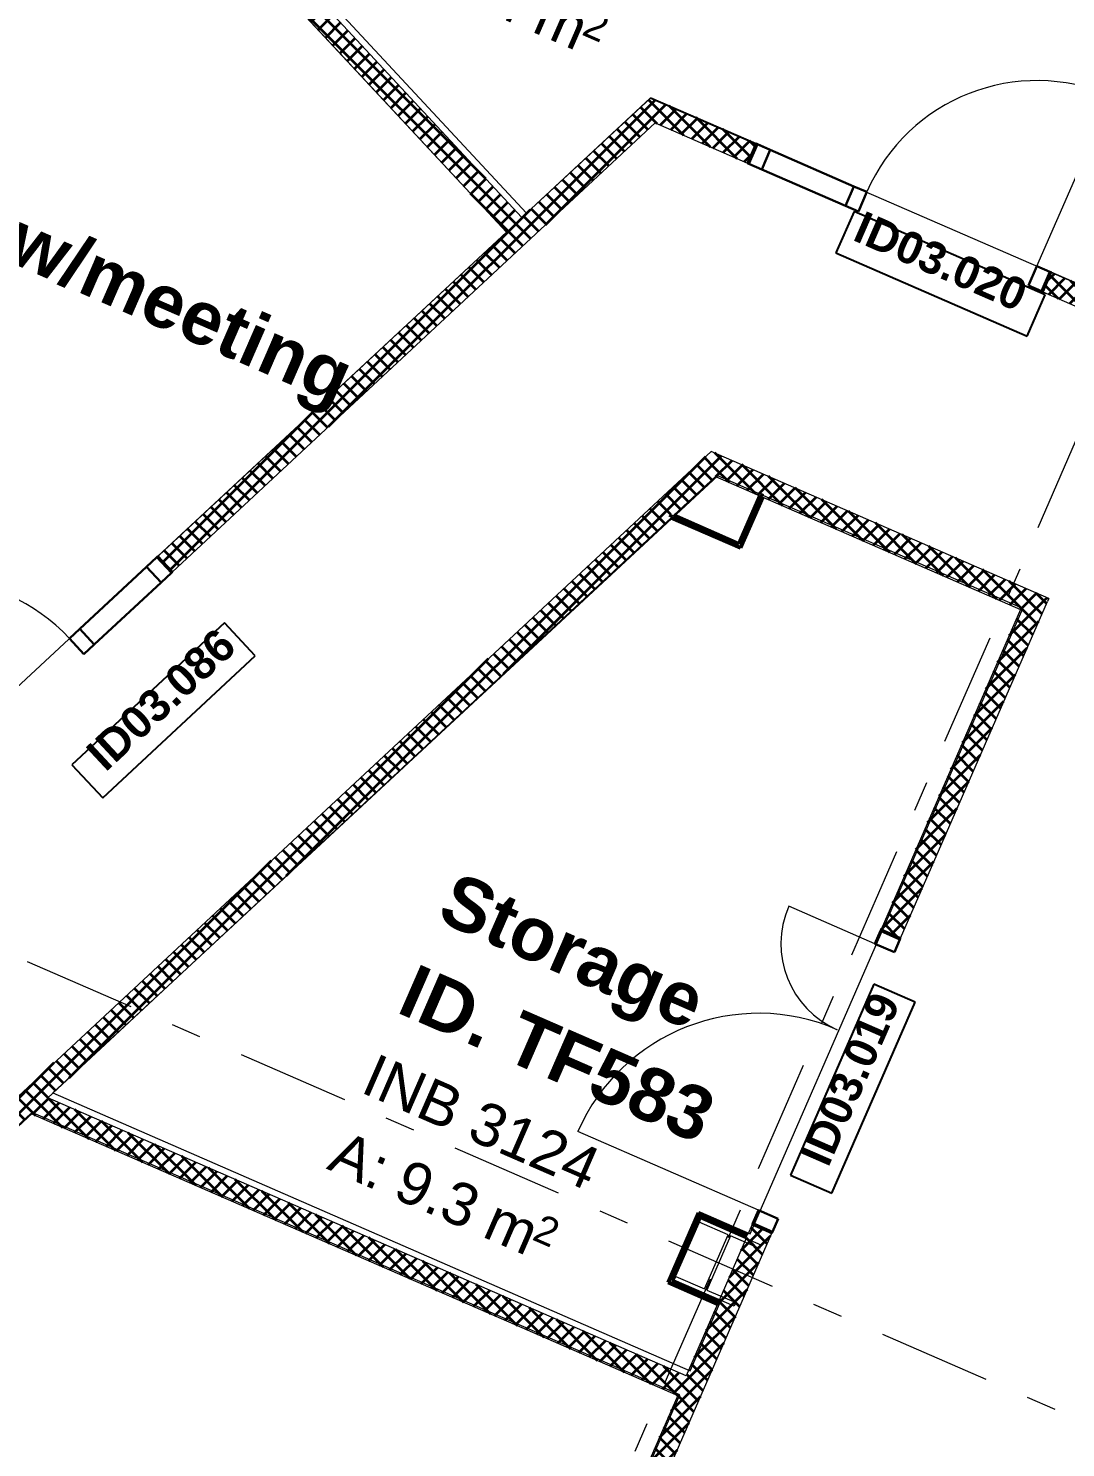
# Model space of a CAD drawing. Header units: millimetres. Extents: x -35034 to 431752, y -71616 to 25069.
# Drawn here: x -4337 to 526, y -14437 to -7780 of the extents above; entities that cross this region are included whole.
import ezdxf
from ezdxf.enums import TextEntityAlignment as Align

# ---------------------------------------------------------------- set-up
doc = ezdxf.new("R2010")
doc.units = ezdxf.units.MM
doc.header["$MEASUREMENT"] = 0
doc.linetypes.add('Double Dashed', pattern=[1093.611073, 529.166651, -211.666656, 141.111112, -211.666656])
for name, color, linetype in [('A-25-M_Wall_Int', 7, 'Continuous'), ('COLUMN.IFC Import', 7, 'Continuous'), ('New_A-15-MG_Structural_Grid_Phase_2', 7, 'Continuous'), ('New_A-25-M_Wall_Int', 7, 'Continuous'), ('New_A-35-M_FFE-Zone', 7, 'Continuous'), ('New_ArchiCAD Door Markers', 7, 'Continuous'), ('New_ArchiCAD Doors', 7, 'Continuous')]:
    doc.layers.add(name, color=color, linetype=linetype)
for name, color, linetype, lineweight, true_color in [('A-25-M_Wall_Int_Pen_No__107', 7, 'Continuous', 15, 0xa6a6a6), ('A-25-M_Wall_Int_Pen_No__27', 7, 'Continuous', 50, 0x2a2a2a), ('New_A-15-MG_Structural_Grid_Phase_2_Pen_No__222', 7, 'Continuous', 13, 0x65af33), ('New_A-25-M_Wall_Int_Pen_No__27', 7, 'Continuous', 50, 0x2a2a2a), ('New_A-35-M_FFE-Zone_Pen_No__74', 7, 'Continuous', 20, 0x606060), ('New_ArchiCAD Doors_Pen_No__43', 7, 'Continuous', 30, 0x444444), ('New_ArchiCAD Doors_Pen_No__63', 7, 'Continuous', 20, 0x606060)]:
    doc.layers.add(name, color=color, linetype=linetype, lineweight=lineweight, true_color=true_color)
for name, color, linetype, lineweight in [('COLUMN.IFC Import_Pen_No__2', 8, 'Continuous', 15), ('New_A-25-M_Wall_Int_Pen_No__1', 7, 'Continuous', 13), ('New_A-25-M_Wall_Int_Pen_No__155', 5, 'Continuous', 35), ('New_ArchiCAD Door Markers_Pen_No__1', 7, 'Continuous', 13), ('New_ArchiCAD Door Markers_Pen_No__5', 7, 'Continuous', 25), ('New_ArchiCAD Doors_Pen_No__1', 7, 'Continuous', 13), ('New_ArchiCAD Zone Stamps_Pen_No__6', 7, 'Continuous', 35)]:
    doc.layers.add(name, color=color, linetype=linetype, lineweight=lineweight)
doc.styles.add('GENERATED_STYLE_1', font='')
doc.styles.add('GENERATED_STYLE_2', font='')
doc.styles.add('GENERATED_STYLE_3', font='')
doc.styles.add('GENERATED_STYLE_4', font='')
doc.styles.get('GENERATED_STYLE_1').set_extended_font_data('Swis721 BT', bold=True)
doc.styles.get('GENERATED_STYLE_2').set_extended_font_data('Arial', bold=True)
doc.styles.get('GENERATED_STYLE_3').set_extended_font_data('Arial')
doc.styles.get('GENERATED_STYLE_4').set_extended_font_data('Swis721 BT')
pattern_1 = [(45, (0, 0), (-35.35534, 35.35534), []), (135, (0, 0), (35.35534, 35.35534), [])]

# ---------------------------------------------------------------- blocks, each defined once
blk = doc.blocks.new('Large Office w_meeting_INB 3121_4_3', base_point=(-5041.7, -9531.7))
at = {"layer": 'New_A-35-M_FFE-Zone_Pen_No__74', "linetype": 'Continuous'}
for p, q in [((-4818.3, -5810), (-7656, -8450.7)), ((-2095.6, -8735.7), (-4818.3, -5810)), ((-7656, -8450.7), (-4934.2, -11375.7)), ((-4934.2, -11375.7), (-2095.6, -8735.7))]:
    blk.add_line(p, q, dxfattribs=at)
at = {"layer": 'New_ArchiCAD Zone Stamps_Pen_No__6'}
for tag, height, style, p in [('ROOM_NAME', 250, 'GENERATED_STYLE_2', (-6311.3, -7781.6)), ('zoneNameLine2', 250, 'GENERATED_STYLE_2', (-6499.7, -8213.7)), ('ROOM_NUMBER', 200, 'GENERATED_STYLE_3', (-6688.2, -8634.4)), ('measuredAreaCode', 200, 'GENERATED_STYLE_3', (-6845.2, -8994.5)), ('DUMMY_649', 200, 'GENERATED_STYLE_3', (-6537.8, -9128.6)), ('DUMMY_650', 200, 'GENERATED_STYLE_3', (-6048.5, -9342)), ('DUMMY_651', 133.3, 'GENERATED_STYLE_3', (-5769.2, -9448.5))]:
    blk.add_attdef(tag, text='', height=height, rotation=336.44041, dxfattribs=dict(at, style=style)).set_placement(p, align=Align.TOP_LEFT)
blk = doc.blocks.new('Large Office w_meeting_INB 3122_6_3', base_point=(-967.3, -7768.2))
at = {"layer": 'New_A-35-M_FFE-Zone_Pen_No__74', "linetype": 'Continuous'}
for p, q in [((-3272.8, -4375.6), (-4723.1, -5721.4)), ((-3092.5, -4569.4), (-3272.8, -4375.6)), ((-2878, -4369.8), (-3092.5, -4569.4)), ((1813.6, -6427.1), (-2878, -4369.8)), ((-4723.1, -5721.4), (-2001.1, -8646.4)), ((1725.6, -6629), (1813.6, -6427.1)), ((1958.3, -6730.5), (1725.6, -6629)), ((917.5, -9123.9), (1958.3, -6730.5)), ((-2001.1, -8646.4), (-1421.2, -8106.8)), ((-1421.2, -8106.8), (917.5, -9123.9))]:
    blk.add_line(p, q, dxfattribs=at)
at = {"layer": 'New_ArchiCAD Zone Stamps_Pen_No__6'}
for tag, height, style, p in [('ROOM_NAME', 250, 'GENERATED_STYLE_2', (-2236.9, -6018.1)), ('zoneNameLine2', 250, 'GENERATED_STYLE_2', (-2425.4, -6450.3)), ('ROOM_NUMBER', 200, 'GENERATED_STYLE_3', (-2613.8, -6871)), ('measuredAreaCode', 200, 'GENERATED_STYLE_3', (-2770.8, -7231.1)), ('DUMMY_649', 200, 'GENERATED_STYLE_3', (-2463.4, -7365.1)), ('DUMMY_650', 200, 'GENERATED_STYLE_3', (-1974.1, -7578.5)), ('DUMMY_651', 133.3, 'GENERATED_STYLE_3', (-1694.8, -7685.1))]:
    blk.add_attdef(tag, text='', height=height, rotation=336.44041, dxfattribs=dict(at, style=style)).set_placement(p, align=Align.TOP_LEFT)
blk = doc.blocks.new('Research Student Workplaces_INB 3123_7_3', base_point=(-9745.4, -23931))
at = {"layer": 'New_A-35-M_FFE-Zone_Pen_No__74', "linetype": 'Continuous'}
for p, q in [((-4316.3, -12865.9), (-20194.4, -27641.1)), ((-1282.7, -14188.7), (-4316.3, -12865.9)), ((-3881.9, -20149.4), (-1282.7, -14188.7))]:
    blk.add_line(p, q, dxfattribs=at)
at = {"layer": 'New_ArchiCAD Zone Stamps_Pen_No__6'}
for tag, height, style, p in [('ROOM_NAME', 250, 'GENERATED_STYLE_2', (-11545.1, -21949.9)), ('zoneNameLine2', 250, 'GENERATED_STYLE_2', (-11733.5, -22382)), ('ROOM_NUMBER', 200, 'GENERATED_STYLE_3', (-11921.9, -22802.7)), ('measuredAreaCode', 200, 'GENERATED_STYLE_3', (-12079, -23162.8)), ('DUMMY_649', 200, 'GENERATED_STYLE_3', (-11771.6, -23296.8)), ('DUMMY_650', 200, 'GENERATED_STYLE_3', (-11142.4, -23571.2)), ('DUMMY_651', 133.3, 'GENERATED_STYLE_3', (-10863.1, -23677.7))]:
    blk.add_attdef(tag, text='', height=height, rotation=336.44041, dxfattribs=dict(at, style=style)).set_placement(p, align=Align.TOP_LEFT)
blk = doc.blocks.new('Storage_INB 3124_8_3', base_point=(-2090.6, -13031.9))
at = {"layer": 'New_A-35-M_FFE-Zone_Pen_No__74', "linetype": 'Continuous'}
for p, q in [((-1105.3, -9877.9), (-4222.5, -12773.1)), ((325.1, -10501.5), (-1105.3, -9877.9)), ((-953.5, -13433.8), (325.1, -10501.5)), ((-4222.5, -12773.1), (-1233.7, -14076.3)), ((-1328, -13658.3), (-1185.9, -13332.4)), ((-1185.9, -13332.4), (-953.5, -13433.8)), ((-1095.6, -13759.7), (-1328, -13658.3)), ((-1233.7, -14076.3), (-1095.6, -13759.7))]:
    blk.add_line(p, q, dxfattribs=at)
at = {"layer": 'New_ArchiCAD Zone Stamps_Pen_No__6'}
for tag, height, style, p in [('ROOM_NAME', 250, 'GENERATED_STYLE_2', (-2329.9, -11731.1)), ('zoneNameLine2', 250, 'GENERATED_STYLE_2', (-2518.4, -12163.2)), ('ROOM_NUMBER', 200, 'GENERATED_STYLE_3', (-2706.8, -12583.9)), ('measuredAreaCode', 200, 'GENERATED_STYLE_3', (-2863.8, -12944)), ('DUMMY_649', 200, 'GENERATED_STYLE_3', (-2556.4, -13078)), ('DUMMY_650', 200, 'GENERATED_STYLE_3', (-2206.9, -13230.5)), ('DUMMY_651', 133.3, 'GENERATED_STYLE_3', (-1927.6, -13337))]:
    blk.add_attdef(tag, text='', height=height, rotation=336.44041, dxfattribs=dict(at, style=style)).set_placement(p, align=Align.TOP_LEFT)
blk = doc.blocks.new('Wall_117_3', base_point=(315.2, -10505.3))
at = {"layer": 'A-25-M_Wall_Int_Pen_No__107', "linetype": 'Continuous'}
blk.add_hatch(color=256, dxfattribs=at).paths.add_polyline_path([(-907.4, -9972.2), (-893.7, -9978.2), (-887.7, -9964.5), (-901.4, -9958.5)])
at = {"layer": 'New_A-25-M_Wall_Int_Pen_No__155', "linetype": 'Continuous'}
h = blk.add_hatch(dxfattribs=at)
h.set_pattern_fill('Grid_5x5_Diagonal_0003', color=256, style=0, pattern_type=2)
h.set_pattern_definition(pattern_1)
h.paths.add_polyline_path([(-1135.3, -9763.8), (-1132.3, -9781.5), (-1131.7, -9785), (-1127.6, -9808.6), (-1122.6, -9838), (-1118.8, -9860.4), (-1118.2, -9864), (-1115.1, -9881.6), (-907.4, -9972.2), (-901.4, -9958.5), (-887.7, -9964.5), (-893.7, -9978.2), (315.2, -10505.3), (334.9, -10497.6), (338.9, -10496), (363.9, -10486.2), (365.2, -10485.7), (396.8, -10473.3), (398.1, -10472.8), (423.1, -10462.9), (427.1, -10461.4), (446.8, -10453.6), (433.1, -10447.6)])
at = {"layer": 'New_A-25-M_Wall_Int_Pen_No__1', "linetype": 'Continuous', "flags": 128}
for points in [[(446.8, -10453.6), (-1135.3, -9763.8)], [(-1115.1, -9881.6), (-907.4, -9972.2)], [(-893.7, -9978.2), (315.2, -10505.3)]]:
    blk.add_lwpolyline(points, dxfattribs=at)
blk = doc.blocks.new('Wall_118_3', base_point=(-4326.2, -12869.7))
at = {"layer": 'New_A-25-M_Wall_Int_Pen_No__155', "linetype": 'Continuous'}
h = blk.add_hatch(dxfattribs=at)
h.set_pattern_fill('Grid_5x5_Diagonal_0003', color=256, style=0, pattern_type=2)
h.set_pattern_definition(pattern_1)
h.paths.add_polyline_path([(-4314.2, -12858.5), (-4326.2, -12869.7), (-1292.6, -14192.5), (-1286.6, -14178.7), (-1285.4, -14176), (-1259.8, -14117.3), (-1258.6, -14114.6), (-1252.6, -14100.8), (-4246.4, -12795.4), (-4258.4, -12806.5), (-4260.8, -12808.8), (-4311.8, -12856.3)])
at = {"layer": 'New_A-25-M_Wall_Int_Pen_No__1', "linetype": 'Continuous', "flags": 128}
for points in [[(-1252.6, -14100.8), (-4246.4, -12795.4)], [(-4326.2, -12869.7), (-1292.6, -14192.5)]]:
    blk.add_lwpolyline(points, dxfattribs=at)
blk = doc.blocks.new('Door Stamp 17[16]_3', base_point=(-549.5, -12738.5))
at = {"layer": 'New_ArchiCAD Door Markers_Pen_No__5', "linetype": 'Continuous'}
for p, q in [((-373.3, -12262.7), (-763.8, -13158.4)), ((-179.1, -12347.4), (-373.3, -12262.7)), ((-569.7, -13243.1), (-179.1, -12347.4)), ((-569.7, -13243.1), (-179.1, -12347.4)), ((-763.8, -13158.4), (-569.7, -13243.1))]:
    blk.add_line(p, q, dxfattribs=at)
at = {"layer": 'New_ArchiCAD Door Markers_Pen_No__1', "style": 'GENERATED_STYLE_1'}
blk.add_attdef('AC_WIDO_ID', text='', height=150, rotation=66.44041, dxfattribs=at).set_placement((-546.2, -13144.9), align=Align.BOTTOM_LEFT)
blk = doc.blocks.new('Double Door Asymmetric 19[16]_3')
at = {"layer": 'New_ArchiCAD Doors_Pen_No__1', "linetype": 'Continuous'}
for p, q in [((-339.4, -12006.4), (-325.6, -12012.4)), ((-325.6, -12012.4), (-322.9, -12013.6)), ((-322.9, -12013.6), (-304.6, -12021.6)), ((-304.6, -12021.6), (-281.6, -12031.6)), ((-281.6, -12031.6), (-264.2, -12039.2)), ((-264.2, -12039.2), (-261.5, -12040.4)), ((-261.5, -12040.4), (-247.7, -12046.4)), ((-942.9, -13390.6), (-929.2, -13396.6)), ((-929.2, -13396.6), (-926.4, -13397.8)), ((-926.4, -13397.8), (-908.1, -13405.8)), ((-908.1, -13405.8), (-885.2, -13415.8)), ((-885.2, -13415.8), (-867.8, -13423.4)), ((-867.8, -13423.4), (-865, -13424.6)), ((-865, -13424.6), (-851.3, -13430.6))]:
    blk.add_line(p, q, dxfattribs=at)
at = {"layer": 'New_ArchiCAD Doors_Pen_No__43', "linetype": 'Continuous'}
for p, q in [((-368.6, -12073.4), (-342.2, -12012.9)), ((-342.2, -12012.9), (-339.4, -12006.4)), ((-342.2, -12012.9), (-250.5, -12052.8)), ((-339.4, -12006.4), (-247.7, -12046.4)), ((-250.5, -12052.8), (-247.7, -12046.4)), ((-276.9, -12113.3), (-368.6, -12073.4)), ((-250.5, -12052.8), (-276.9, -12113.3)), ((-940.1, -13384.2), (-913.8, -13323.7)), ((-913.8, -13323.7), (-822.1, -13363.6)), ((-822.1, -13363.6), (-848.5, -13424.1)), ((-940.1, -13384.2), (-942.9, -13390.6)), ((-942.9, -13390.6), (-851.3, -13430.6)), ((-848.5, -13424.1), (-940.1, -13384.2)), ((-848.5, -13424.1), (-851.3, -13430.6))]:
    blk.add_line(p, q, dxfattribs=at)
at = {"layer": 'New_ArchiCAD Doors_Pen_No__63', "linetype": 'Continuous'}
for p, q in [((-368.6, -12073.4), (-771.9, -11897.5)), ((-913.8, -13323.7), (-1760.7, -12954.3))]:
    blk.add_line(p, q, dxfattribs=at)
for centre, radius, start, end in [((-368.6, -12073.4), 440, 156.44041, 246.44041), ((-913.8, -13323.7), 924, 66.44041, 156.44041)]:
    blk.add_arc(centre, radius, start, end, dxfattribs=at)
at = {"layer": 'New_ArchiCAD Door Markers'}
ref = blk.add_blockref('Door Stamp 17[16]_3', (-549.5, -12738.5), dxfattribs=at)
ref.add_attrib('AC_WIDO_ID', 'ID03.019', dxfattribs={"layer": 'New_ArchiCAD Door Markers_Pen_No__1', "color": 7, "height": 150, "rotation": 66.44041, "style": 'GENERATED_STYLE_1'}).set_placement((-546.2, -13144.9), align=Align.BOTTOM_LEFT)
blk = doc.blocks.new('Wall_119_3', base_point=(315.2, -10505.3))
at = {"layer": 'New_A-25-M_Wall_Int_Pen_No__155', "linetype": 'Continuous'}
h = blk.add_hatch(dxfattribs=at)
h.set_pattern_fill('Grid_5x5_Diagonal_0003', color=256, style=0, pattern_type=2)
h.set_pattern_definition(pattern_1)
h.paths.add_polyline_path([(315.2, -10505.3), (-339.4, -12006.4), (-325.6, -12012.4), (-322.9, -12013.6), (-304.6, -12021.6), (-281.6, -12031.6), (-264.2, -12039.2), (-261.5, -12040.4), (-247.7, -12046.4), (440.8, -10467.4), (446.8, -10453.6), (427.1, -10461.4), (423.1, -10462.9), (398.1, -10472.8), (396.8, -10473.3), (365.2, -10485.7), (363.9, -10486.2), (338.9, -10496), (334.9, -10497.6)])
h = blk.add_hatch(dxfattribs=at)
h.set_pattern_fill('Grid_5x5_Diagonal_0003', color=256, style=0, pattern_type=2)
h.set_pattern_definition(pattern_1)
h.paths.add_polyline_path([(-1605.9, -14910.9), (-1592.1, -14916.9), (-1589.4, -14918.1), (-1571, -14926.1), (-1548.1, -14936.1), (-1530.7, -14943.7), (-1527.9, -14944.9), (-1514.2, -14950.8), (-851.3, -13430.6), (-865, -13424.6), (-867.8, -13423.4), (-885.2, -13415.8), (-908.1, -13405.8), (-926.4, -13397.8), (-929.2, -13396.6), (-942.9, -13390.6), (-1252.6, -14100.8), (-1258.6, -14114.6), (-1259.8, -14117.3), (-1285.4, -14176), (-1286.6, -14178.7), (-1292.6, -14192.5)])
at = {"layer": 'New_A-25-M_Wall_Int_Pen_No__1', "linetype": 'Continuous'}
for p, q in [((-339.4, -12006.4), (-325.6, -12012.4)), ((-325.6, -12012.4), (-322.9, -12013.6)), ((-322.9, -12013.6), (-304.6, -12021.6)), ((-304.6, -12021.6), (-281.6, -12031.6)), ((-281.6, -12031.6), (-264.2, -12039.2)), ((-264.2, -12039.2), (-261.5, -12040.4)), ((-261.5, -12040.4), (-247.7, -12046.4)), ((-942.9, -13390.6), (-929.2, -13396.6)), ((-929.2, -13396.6), (-926.4, -13397.8)), ((-926.4, -13397.8), (-908.1, -13405.8)), ((-908.1, -13405.8), (-885.2, -13415.8)), ((-885.2, -13415.8), (-867.8, -13423.4)), ((-867.8, -13423.4), (-865, -13424.6)), ((-865, -13424.6), (-851.3, -13430.6))]:
    blk.add_line(p, q, dxfattribs=at)
at = {"layer": 'New_A-25-M_Wall_Int_Pen_No__1', "linetype": 'Continuous', "flags": 128}
for points in [[(315.2, -10505.3), (-339.4, -12006.4)], [(-247.7, -12046.4), (440.8, -10467.4)], [(446.8, -10453.6), (440.8, -10467.4)], [(-1514.2, -14950.8), (-851.3, -13430.6)], [(-942.9, -13390.6), (-963.4, -13437.5)], [(-969.4, -13451.3), (-1099.5, -13749.7)], [(-1105.5, -13763.4), (-1252.6, -14100.8)], [(-1292.6, -14192.5), (-1605.9, -14910.9)]]:
    blk.add_lwpolyline(points, dxfattribs=at)
at = {"layer": 'New_ArchiCAD Doors', "color": 251, "linetype": 'Continuous', "lineweight": 20, "true_color": 0x606060}
blk.add_blockref('Double Door Asymmetric 19[16]_3', (0, 0), dxfattribs=at)
blk = doc.blocks.new('Wall_120_3', base_point=(-1115.1, -9881.6))
at = {"layer": 'A-25-M_Wall_Int_Pen_No__107', "linetype": 'Continuous'}
blk.add_hatch(color=256, dxfattribs=at).paths.add_polyline_path([(-1322.7, -10074.8), (-1310.8, -10063.7), (-1325.8, -10057.1), (-1337.7, -10068.3)])
at = {"layer": 'New_A-25-M_Wall_Int_Pen_No__155', "linetype": 'Continuous'}
h = blk.add_hatch(dxfattribs=at)
h.set_pattern_fill('Grid_5x5_Diagonal_0003', color=256, style=0, pattern_type=2)
h.set_pattern_definition(pattern_1)
h.paths.add_polyline_path([(-5790.6, -14095.8), (-7115.6, -15328.8), (-7105.4, -15339.7), (-7103.4, -15341.9), (-7089.7, -15356.6), (-7081.6, -15365.4), (-7072.7, -15374.9), (-7059.8, -15388.8), (-7057.7, -15391), (-7047.5, -15402), (-4326.2, -12869.7), (-4314.2, -12858.5), (-4311.8, -12856.3), (-4260.8, -12808.8), (-4258.4, -12806.5), (-4246.4, -12795.4), (-1322.7, -10074.8), (-1337.7, -10068.3), (-1325.8, -10057.1), (-1310.8, -10063.7), (-1115.1, -9881.6), (-1118.2, -9864), (-1118.8, -9860.4), (-1122.6, -9838), (-1127.6, -9808.6), (-1131.7, -9785), (-1132.3, -9781.5), (-1135.3, -9763.8), (-5717.4, -14027.7), (-5728.4, -14037.9), (-5730.6, -14039.9), (-5777.5, -14083.5), (-5779.7, -14085.6)])
at = {"layer": 'New_A-25-M_Wall_Int_Pen_No__1', "linetype": 'Continuous', "flags": 128}
for points in [[(-1135.3, -9763.8), (-5717.4, -14027.7)], [(-1310.8, -10063.7), (-1115.1, -9881.6)], [(-4246.4, -12795.4), (-1322.7, -10074.8)], [(-7047.5, -15402), (-4326.2, -12869.7)]]:
    blk.add_lwpolyline(points, dxfattribs=at)
blk = doc.blocks.new('Door Stamp 17[34]_3', base_point=(-4282.6, -10769.5))
at = {"layer": 'New_ArchiCAD Door Markers_Pen_No__5', "linetype": 'Continuous'}
for p, q in [((-3417.4, -10568.2), (-4132.8, -11233.8)), ((-3273.2, -10723.2), (-3417.4, -10568.2)), ((-3988.5, -11388.8), (-3273.2, -10723.2)), ((-3988.5, -11388.8), (-3273.2, -10723.2)), ((-4132.8, -11233.8), (-3988.5, -11388.8))]:
    blk.add_line(p, q, dxfattribs=at)
at = {"layer": 'New_ArchiCAD Door Markers_Pen_No__1', "style": 'GENERATED_STYLE_1'}
blk.add_attdef('AC_WIDO_ID', text='', height=150, rotation=42.93846, dxfattribs=at).set_placement((-3945.4, -11304.1), align=Align.BOTTOM_LEFT)
blk = doc.blocks.new('Door with Sidelight on Side 2 19[30]_3')
at = {"layer": 'New_ArchiCAD Doors_Pen_No__1', "linetype": 'Continuous'}
for p, q in [((-3729.8, -10255.2), (-3719.6, -10266.2)), ((-3719.6, -10266.2), (-3717.6, -10268.4)), ((-3717.6, -10268.4), (-3704.6, -10282.3)), ((-3704.6, -10282.3), (-3687.6, -10300.6)), ((-3687.6, -10300.6), (-3674, -10315.2)), ((-3674, -10315.2), (-3671.9, -10317.4)), ((-3671.9, -10317.4), (-3661.7, -10328.4)), ((-4835.3, -11283.8), (-4825.1, -11294.8)), ((-4825.1, -11294.8), (-4823, -11297)), ((-4823, -11297), (-4810.1, -11310.9)), ((-4810.1, -11310.9), (-4793.1, -11329.2)), ((-4793.1, -11329.2), (-4779.4, -11343.8)), ((-4779.4, -11343.8), (-4777.4, -11346)), ((-4777.4, -11346), (-4767.2, -11357))]:
    blk.add_line(p, q, dxfattribs=at)
at = {"layer": 'New_ArchiCAD Doors_Pen_No__43', "linetype": 'Continuous'}
for p, q in [((-4096.6, -10596.5), (-3783.3, -10304.9)), ((-3783.3, -10304.9), (-3735, -10259.9)), ((-3783.3, -10304.9), (-3715.2, -10378.1)), ((-3715.2, -10378.1), (-3783.3, -10304.9)), ((-3735, -10259.9), (-3729.8, -10255.2)), ((-3735, -10259.9), (-3666.8, -10333.2)), ((-3729.8, -10255.2), (-3661.7, -10328.4)), ((-3715.2, -10378.1), (-4028.5, -10669.7)), ((-3666.8, -10333.2), (-3715.2, -10378.1)), ((-3666.8, -10333.2), (-3661.7, -10328.4)), ((-4144.9, -10641.4), (-4096.6, -10596.5)), ((-4076.8, -10714.6), (-4144.9, -10641.4)), ((-4028.5, -10669.7), (-4096.6, -10596.5)), ((-4096.6, -10596.5), (-4028.5, -10669.7)), ((-4028.5, -10669.7), (-4076.8, -10714.6)), ((-4830.2, -11279), (-4781.8, -11234.1)), ((-4781.8, -11234.1), (-4713.7, -11307.3)), ((-4830.2, -11279), (-4835.3, -11283.8)), ((-4835.3, -11283.8), (-4767.2, -11357)), ((-4762, -11352.3), (-4830.2, -11279)), ((-4713.7, -11307.3), (-4762, -11352.3)), ((-4762, -11352.3), (-4767.2, -11357))]:
    blk.add_line(p, q, dxfattribs=at)
at = {"layer": 'New_ArchiCAD Doors_Pen_No__63', "linetype": 'Continuous'}
blk.add_line((-4781.8, -11234.1), (-5374.5, -10597.2), dxfattribs=at)
blk.add_arc((-4781.8, -11234.1), 870, 42.93846, 132.93846, dxfattribs=at)
at = {"layer": 'New_ArchiCAD Door Markers'}
ref = blk.add_blockref('Door Stamp 17[34]_3', (-4282.6, -10769.5), dxfattribs=at)
ref.add_attrib('AC_WIDO_ID', 'ID03.086', dxfattribs={"layer": 'New_ArchiCAD Door Markers_Pen_No__1', "color": 7, "height": 150, "rotation": 42.93846, "style": 'GENERATED_STYLE_1'}).set_placement((-3945.4, -11304.1), align=Align.BOTTOM_LEFT)
blk = doc.blocks.new('Wall_121_3', base_point=(-25323.7, -30348.4))
at = {"layer": 'New_A-25-M_Wall_Int_Pen_No__155', "linetype": 'Continuous'}
h = blk.add_hatch(dxfattribs=at)
h.set_pattern_fill('Grid_5x5_Diagonal_0003', color=256, style=0, pattern_type=2)
h.set_pattern_definition(pattern_1)
h.paths.add_polyline_path([(-3729.8, -10255.2), (-3719.6, -10266.2), (-3717.6, -10268.4), (-3704.6, -10282.3), (-3687.6, -10300.6), (-3674, -10315.2), (-3671.9, -10317.4), (-3661.7, -10328.4), (-1399, -8222.9), (-1402, -8205.2), (-1402.6, -8201.7), (-1406.7, -8178.1), (-1411.7, -8148.7), (-1415.5, -8126.3), (-1416.1, -8122.7), (-1419.1, -8105.1), (-2023, -8667), (-2034, -8677.2), (-2036.2, -8679.2), (-2083, -8722.8), (-2085.2, -8724.9), (-2096.2, -8735.1)])
at = {"layer": 'New_A-25-M_Wall_Int_Pen_No__1', "linetype": 'Continuous'}
for p, q in [((-3729.8, -10255.2), (-3719.6, -10266.2)), ((-3719.6, -10266.2), (-3717.6, -10268.4)), ((-3717.6, -10268.4), (-3704.6, -10282.3)), ((-3704.6, -10282.3), (-3687.6, -10300.6)), ((-3687.6, -10300.6), (-3674, -10315.2)), ((-3674, -10315.2), (-3671.9, -10317.4)), ((-3671.9, -10317.4), (-3661.7, -10328.4))]:
    blk.add_line(p, q, dxfattribs=at)
at = {"layer": 'New_A-25-M_Wall_Int_Pen_No__1', "linetype": 'Continuous', "flags": 128}
for points in [[(-1419.1, -8105.1), (-2023, -8667)], [(-3661.7, -10328.4), (-1399, -8222.9)], [(-2096.2, -8735.1), (-3729.8, -10255.2)]]:
    blk.add_lwpolyline(points, dxfattribs=at)
at = {"layer": 'New_ArchiCAD Doors', "color": 251, "linetype": 'Continuous', "lineweight": 20, "true_color": 0x606060}
blk.add_blockref('Door with Sidelight on Side 2 19[30]_3', (0, 0), dxfattribs=at)
blk = doc.blocks.new('Door Stamp 17[37]_3', base_point=(-233.4, -8622.1))
at = {"layer": 'New_ArchiCAD Door Markers_Pen_No__5', "linetype": 'Continuous'}
for p, q in [((-466, -8638.6), (-550.6, -8832.7)), ((429.7, -9029.1), (-466, -8638.6)), ((-550.6, -8832.7), (345.1, -9223.2)), ((-550.6, -8832.7), (345.1, -9223.2)), ((345.1, -9223.2), (429.7, -9029.1))]:
    blk.add_line(p, q, dxfattribs=at)
at = {"layer": 'New_ArchiCAD Door Markers_Pen_No__1', "style": 'GENERATED_STYLE_1'}
blk.add_attdef('AC_WIDO_ID', text='', height=150, rotation=336.44041, dxfattribs=at).set_placement((-496.7, -8811.4), align=Align.BOTTOM_LEFT)
blk = doc.blocks.new('Door with Sidelight on Side 2 19[33]_3')
at = {"layer": 'New_ArchiCAD Doors_Pen_No__1', "linetype": 'Continuous'}
for p, q in [((-925.4, -8320.3), (-931.4, -8334.1)), ((-950.2, -8377.2), (-958.2, -8395.5)), ((-940.2, -8354.2), (-950.2, -8377.2)), ((-932.6, -8336.8), (-940.2, -8354.2)), ((-931.4, -8334.1), (-932.6, -8336.8)), ((-959.4, -8398.2), (-965.4, -8412)), ((-958.2, -8395.5), (-959.4, -8398.2)), ((433.9, -8980.7), (425.9, -8999)), ((443.9, -8957.8), (433.9, -8980.7)), ((451.5, -8940.4), (443.9, -8957.8)), ((452.7, -8937.6), (451.5, -8940.4)), ((458.7, -8923.9), (452.7, -8937.6)), ((424.7, -9001.8), (418.7, -9015.5)), ((425.9, -8999), (424.7, -9001.8))]:
    blk.add_line(p, q, dxfattribs=at)
at = {"layer": 'New_ArchiCAD Doors_Pen_No__43', "linetype": 'Continuous'}
for p, q in [((-925.4, -8320.3), (-965.4, -8412)), ((-919, -8323.1), (-925.4, -8320.3)), ((-919, -8323.1), (-959, -8414.8)), ((-858.5, -8349.5), (-919, -8323.1)), ((-858.5, -8349.5), (-898.5, -8441.2)), ((-898.5, -8441.2), (-858.5, -8349.5)), ((-466.2, -8520.6), (-858.5, -8349.5)), ((-959, -8414.8), (-965.4, -8412)), ((-959, -8414.8), (-898.5, -8441.2)), ((-898.5, -8441.2), (-506.2, -8612.2)), ((-506.2, -8612.2), (-466.2, -8520.6)), ((-466.2, -8520.6), (-506.2, -8612.2)), ((-405.7, -8547), (-466.2, -8520.6)), ((-445.7, -8638.6), (-405.7, -8547)), ((-506.2, -8612.2), (-445.7, -8638.6)), ((391.8, -8894.7), (351.8, -8986.4)), ((452.3, -8921.1), (391.8, -8894.7)), ((351.8, -8986.4), (412.3, -9012.8)), ((412.3, -9012.8), (452.3, -8921.1)), ((458.7, -8923.9), (418.7, -9015.5)), ((452.3, -8921.1), (458.7, -8923.9)), ((412.3, -9012.8), (418.7, -9015.5))]:
    blk.add_line(p, q, dxfattribs=at)
at = {"layer": 'New_ArchiCAD Doors_Pen_No__63', "linetype": 'Continuous'}
blk.add_line((391.8, -8894.7), (739.5, -8097.2), dxfattribs=at)
blk.add_arc((391.8, -8894.7), 870, 66.44041, 156.44041, dxfattribs=at)
at = {"layer": 'New_ArchiCAD Door Markers'}
ref = blk.add_blockref('Door Stamp 17[37]_3', (-233.4, -8622.1), dxfattribs=at)
ref.add_attrib('AC_WIDO_ID', 'ID03.020', dxfattribs={"layer": 'New_ArchiCAD Door Markers_Pen_No__1', "color": 7, "height": 150, "rotation": 336.44041, "style": 'GENERATED_STYLE_1'}).set_placement((-496.7, -8811.4), align=Align.BOTTOM_LEFT)
blk = doc.blocks.new('Wall_142_3', base_point=(-1499, -8179.3))
at = {"layer": 'New_A-25-M_Wall_Int_Pen_No__155', "linetype": 'Continuous'}
h = blk.add_hatch(dxfattribs=at)
h.set_pattern_fill('Grid_5x5_Diagonal_0003', color=256, style=0, pattern_type=2)
h.set_pattern_definition(pattern_1)
h.paths.add_polyline_path([(-925.4, -8320.3), (-1419.1, -8105.1), (-1416.1, -8122.7), (-1415.5, -8126.3), (-1411.7, -8148.7), (-1406.7, -8178.1), (-1402.6, -8201.7), (-1402, -8205.2), (-1399, -8222.9), (-965.4, -8412), (-959.4, -8398.2), (-958.2, -8395.5), (-950.2, -8377.2), (-940.2, -8354.2), (-932.6, -8336.8), (-931.4, -8334.1)])
h = blk.add_hatch(dxfattribs=at)
h.set_pattern_fill('Grid_5x5_Diagonal_0003', color=256, style=0, pattern_type=2)
h.set_pattern_definition(pattern_1)
h.paths.add_polyline_path([(418.7, -9015.5), (955.5, -9249.6), (969.2, -9255.6), (961.5, -9235.8), (959.9, -9231.9), (950.1, -9206.9), (949.6, -9205.6), (937.2, -9174), (936.6, -9172.7), (926.8, -9147.6), (925.3, -9143.7), (917.5, -9124), (458.7, -8923.9), (452.7, -8937.6), (451.5, -8940.4), (443.9, -8957.8), (433.9, -8980.7), (425.9, -8999), (424.7, -9001.8)])
at = {"layer": 'New_A-25-M_Wall_Int_Pen_No__1', "linetype": 'Continuous'}
for p, q in [((-925.4, -8320.3), (-931.4, -8334.1)), ((-950.2, -8377.2), (-958.2, -8395.5)), ((-940.2, -8354.2), (-950.2, -8377.2)), ((-932.6, -8336.8), (-940.2, -8354.2)), ((-931.4, -8334.1), (-932.6, -8336.8)), ((-959.4, -8398.2), (-965.4, -8412)), ((-958.2, -8395.5), (-959.4, -8398.2)), ((433.9, -8980.7), (425.9, -8999)), ((443.9, -8957.8), (433.9, -8980.7)), ((451.5, -8940.4), (443.9, -8957.8)), ((452.7, -8937.6), (451.5, -8940.4)), ((458.7, -8923.9), (452.7, -8937.6)), ((424.7, -9001.8), (418.7, -9015.5)), ((425.9, -8999), (424.7, -9001.8))]:
    blk.add_line(p, q, dxfattribs=at)
at = {"layer": 'New_A-25-M_Wall_Int_Pen_No__1', "linetype": 'Continuous', "flags": 128}
for points in [[(-925.4, -8320.3), (-1419.1, -8105.1)], [(-1399, -8222.9), (-965.4, -8412)], [(917.5, -9124), (458.7, -8923.9)], [(418.7, -9015.5), (955.5, -9249.6)], [(969.2, -9255.6), (955.5, -9249.6)]]:
    blk.add_lwpolyline(points, dxfattribs=at)
at = {"layer": 'New_ArchiCAD Doors', "color": 251, "linetype": 'Continuous', "lineweight": 20, "true_color": 0x606060}
blk.add_blockref('Door with Sidelight on Side 2 19[33]_3', (0, 0), dxfattribs=at)
blk = doc.blocks.new('Wall_146_3', base_point=(-2096.2, -8735.1))
at = {"layer": 'New_A-25-M_Wall_Int_Pen_No__155', "linetype": 'Continuous'}
h = blk.add_hatch(dxfattribs=at)
h.set_pattern_fill('Grid_5x5_Diagonal_0003', color=256, style=0, pattern_type=2)
h.set_pattern_definition(pattern_1)
h.paths.add_polyline_path([(-4818.2, -5810.1), (-2096.2, -8735.1), (-2085.2, -8724.9), (-2083, -8722.8), (-2036.2, -8679.2), (-2034, -8677.2), (-2023, -8667), (-4745, -5742), (-4756, -5752.2), (-4758.2, -5754.2), (-4805, -5797.8), (-4807.2, -5799.9)])
at = {"layer": 'New_A-25-M_Wall_Int_Pen_No__1', "linetype": 'Continuous', "flags": 128}
for points in [[(-2023, -8667), (-4745, -5742)], [(-4818.2, -5810.1), (-2096.2, -8735.1)]]:
    blk.add_lwpolyline(points, dxfattribs=at)
blk = doc.blocks.new('Wall_152_3', base_point=(-1331.9, -13648.4))
at = {"layer": 'New_A-25-M_Wall_Int_Pen_No__155', "linetype": 'Continuous'}
h = blk.add_hatch(dxfattribs=at)
h.set_pattern_fill('Grid_5x5_Diagonal_0003', color=256, style=0, pattern_type=2)
h.set_pattern_definition(pattern_1)
h.paths.add_polyline_path([(-1318.1, -13654.4), (-1188, -13356), (-1195.8, -13336.2), (-1337.9, -13662.1)])
at = {"layer": 'New_A-25-M_Wall_Int_Pen_No__27', "linetype": 'Continuous', "flags": 128}
for points in [[(-1195.8, -13336.2), (-1337.9, -13662.1)], [(-1318.1, -13654.4), (-1188, -13356)]]:
    blk.add_lwpolyline(points, dxfattribs=at)
blk = doc.blocks.new('Wall_153_3', base_point=(-1195.8, -13336.2))
at = {"layer": 'New_A-25-M_Wall_Int_Pen_No__155', "linetype": 'Continuous'}
h = blk.add_hatch(dxfattribs=at)
h.set_pattern_fill('Grid_5x5_Diagonal_0003', color=256, style=0, pattern_type=2)
h.set_pattern_definition(pattern_1)
h.paths.add_polyline_path([(-1188, -13356), (-969.4, -13451.3), (-963.4, -13437.5), (-1195.8, -13336.2)])
at = {"layer": 'New_A-25-M_Wall_Int_Pen_No__27', "linetype": 'Continuous', "flags": 128}
for points in [[(-963.4, -13437.5), (-1195.8, -13336.2)], [(-1188, -13356), (-969.4, -13451.3)]]:
    blk.add_lwpolyline(points, dxfattribs=at)
blk = doc.blocks.new('Wall_154_3', base_point=(-1331.9, -13648.4))
at = {"layer": 'New_A-25-M_Wall_Int_Pen_No__155', "linetype": 'Continuous'}
h = blk.add_hatch(dxfattribs=at)
h.set_pattern_fill('Grid_5x5_Diagonal_0003', color=256, style=0, pattern_type=2)
h.set_pattern_definition(pattern_1)
h.paths.add_polyline_path([(-1337.9, -13662.1), (-1105.5, -13763.4), (-1099.5, -13749.7), (-1318.1, -13654.4)])
at = {"layer": 'New_A-25-M_Wall_Int_Pen_No__27', "linetype": 'Continuous', "flags": 128}
for points in [[(-1337.9, -13662.1), (-1105.5, -13763.4)], [(-1099.5, -13749.7), (-1318.1, -13654.4)]]:
    blk.add_lwpolyline(points, dxfattribs=at)
blk = doc.blocks.new('Wall_184_3', base_point=(-1005.4, -10196.9))
at = {"layer": 'A-25-M_Wall_Int_Pen_No__107', "linetype": 'Continuous'}
blk.add_hatch(color=256, dxfattribs=at).paths.add_polyline_path([(-997.6, -10216.6), (-893.7, -9978.2), (-907.4, -9972.2), (-1005.4, -10196.9)])
at = {"layer": 'A-25-M_Wall_Int_Pen_No__27', "linetype": 'Continuous', "flags": 128}
for points in [[(-907.4, -9972.2), (-1005.4, -10196.9)], [(-997.6, -10216.6), (-893.7, -9978.2)]]:
    blk.add_lwpolyline(points, dxfattribs=at)
blk = doc.blocks.new('Wall_185_3', base_point=(-1005.4, -10196.9))
at = {"layer": 'A-25-M_Wall_Int_Pen_No__107', "linetype": 'Continuous'}
blk.add_hatch(color=256, dxfattribs=at).paths.add_polyline_path([(-1005.4, -10196.9), (-1310.8, -10063.7), (-1322.7, -10074.8), (-997.6, -10216.6)])
at = {"layer": 'A-25-M_Wall_Int_Pen_No__27', "linetype": 'Continuous', "flags": 128}
for points in [[(-1322.7, -10074.8), (-997.6, -10216.6)], [(-1005.4, -10196.9), (-1310.8, -10063.7)]]:
    blk.add_lwpolyline(points, dxfattribs=at)
blk = doc.blocks.new('Column 97')
at = {"layer": 'COLUMN.IFC Import_Pen_No__2', "linetype": 'Continuous'}
for p, q in [((-153.7, 157.25), (153.7, 157.25)), ((-153.7, 138.55), (-153.7, 157.25)), ((-6, 138.55), (-153.7, 138.55)), ((-6, -138.55), (-6, 138.55)), ((6, 138.55), (6, -138.55)), ((153.7, 138.55), (6, 138.55)), ((153.7, 157.25), (153.7, 138.55)), ((-153.7, -138.55), (-6, -138.55)), ((-153.7, -157.25), (-153.7, -138.55)), ((153.7, -157.25), (-153.7, -157.25)), ((6, -138.55), (153.7, -138.55)), ((153.7, -138.55), (153.7, -157.25))]:
    blk.add_line(p, q, dxfattribs=at)
blk = doc.blocks.new('Standard grid marker[42]_3', base_point=(15837, -20956.1))
at = {"layer": 'New_A-15-MG_Structural_Grid_Phase_2_Pen_No__222', "linetype": 'Double Dashed'}
blk.add_line((15190.7, -20674.3), (-13615, -8113.6), dxfattribs=at)
at = {"layer": 'New_A-15-MG_Structural_Grid_Phase_2_Pen_No__222', "style": 'GENERATED_STYLE_4'}
for tag, p in [('AC_MarkerText_1_1', (-14719.7, -7588.5)), ('AC_MarkerText_1_0', (16295.3, -21112.6))]:
    blk.add_attdef(tag, text='', height=350, rotation=336.44041, dxfattribs=at).set_placement(p, align=Align.MIDDLE_CENTER)
blk = doc.blocks.new('Standard grid marker[48]_3', base_point=(-9543.7, -32918))
at = {"layer": 'New_A-15-MG_Structural_Grid_Phase_2_Pen_No__222', "linetype": 'Double Dashed'}
blk.add_line((-8782.2, -31171.8), (5398, 1348), dxfattribs=at)
at = {"layer": 'New_A-15-MG_Structural_Grid_Phase_2_Pen_No__222', "style": 'GENERATED_STYLE_4'}
for tag, p in [('AC_MarkerText_1_1', (5529.7, 3955.5)), ('AC_MarkerText_1_0', (-10573.1, -32973.4))]:
    blk.add_attdef(tag, text='', height=350, rotation=336.44041, dxfattribs=at).set_placement(p, align=Align.MIDDLE_CENTER)

msp = doc.modelspace()

# ---------------------------------------------------------------- block references
at = {"layer": 'A-25-M_Wall_Int', "color": 250, "lineweight": 50, "true_color": 0x2a2a2a}
for name in ['Wall_184_3', 'Wall_185_3']:
    msp.add_blockref(name, (-1005.4, -10196.9), dxfattribs=at)
at = {"layer": 'COLUMN.IFC Import', "linetype": 'Continuous', "zscale": 1000, "rotation": 336.4404115839877}
msp.add_blockref('Column 97', (-1105.9, -13568.1), dxfattribs=at)
at = {"layer": 'New_A-15-MG_Structural_Grid_Phase_2', "color": 8, "linetype": 'Continuous', "lineweight": 15}
for name, p in [('Standard grid marker[48]_3', (-9543.7, -32918)), ('Standard grid marker[42]_3', (15837, -20956.1))]:
    msp.add_blockref(name, p, dxfattribs=at)
at = {"layer": 'New_A-25-M_Wall_Int', "color": 250, "lineweight": 50, "true_color": 0x2a2a2a}
for name, p in [('Wall_146_3', (-2096.2, -8735.1)), ('Wall_142_3', (-1499, -8179.3)), ('Wall_121_3', (-25323.7, -30348.4)), ('Wall_120_3', (-1115.1, -9881.6)), ('Wall_117_3', (315.2, -10505.3)), ('Wall_119_3', (315.2, -10505.3)), ('Wall_118_3', (-4326.2, -12869.7)), ('Wall_152_3', (-1331.9, -13648.4)), ('Wall_153_3', (-1195.8, -13336.2)), ('Wall_154_3', (-1331.9, -13648.4))]:
    msp.add_blockref(name, p, dxfattribs=at)
at = {"layer": 'New_A-35-M_FFE-Zone', "linetype": 'Continuous'}
ref = msp.add_blockref('Large Office w_meeting_INB 3122_6_3', (-967.3, -7768.2), dxfattribs=at)
ref.add_attrib('ROOM_NAME', 'Large Office w/meeting', dxfattribs={"layer": 'New_ArchiCAD Zone Stamps_Pen_No__6', "color": 7, "height": 250, "rotation": 336.44041, "style": 'GENERATED_STYLE_2'}).set_placement((-2236.9, -6018.1), align=Align.TOP_LEFT)
ref.add_attrib('ROOM_NUMBER', 'INB 3122', dxfattribs={"layer": 'New_ArchiCAD Zone Stamps_Pen_No__6', "color": 7, "height": 200, "rotation": 336.44041, "style": 'GENERATED_STYLE_3'}).set_placement((-2613.8, -6871), align=Align.TOP_LEFT)
ref.add_attrib('zoneNameLine2', 'ID. TF514', dxfattribs={"layer": 'New_ArchiCAD Zone Stamps_Pen_No__6', "color": 7, "height": 250, "rotation": 336.44041, "style": 'GENERATED_STYLE_2'}).set_placement((-2425.4, -6450.3), align=Align.TOP_LEFT)
ref.add_attrib('measuredAreaCode', 'A: ', dxfattribs={"layer": 'New_ArchiCAD Zone Stamps_Pen_No__6', "color": 7, "height": 200, "rotation": 336.44041, "style": 'GENERATED_STYLE_3'}).set_placement((-2770.8, -7231.1), align=Align.TOP_LEFT)
ref.add_attrib('DUMMY_649', '17.4', dxfattribs={"layer": 'New_ArchiCAD Zone Stamps_Pen_No__6', "color": 7, "height": 200, "rotation": 336.44041, "style": 'GENERATED_STYLE_3'}).set_placement((-2463.4, -7365.1), align=Align.TOP_LEFT)
ref.add_attrib('DUMMY_650', ' m', dxfattribs={"layer": 'New_ArchiCAD Zone Stamps_Pen_No__6', "color": 7, "height": 200, "rotation": 336.44041, "style": 'GENERATED_STYLE_3'}).set_placement((-1974.1, -7578.5), align=Align.TOP_LEFT)
ref.add_attrib('DUMMY_651', '2', dxfattribs={"layer": 'New_ArchiCAD Zone Stamps_Pen_No__6', "color": 7, "height": 133.3, "rotation": 336.44041, "style": 'GENERATED_STYLE_3'}).set_placement((-1694.8, -7685.1), align=Align.TOP_LEFT)
ref = msp.add_blockref('Large Office w_meeting_INB 3121_4_3', (-5041.7, -9531.7), dxfattribs=at)
ref.add_attrib('ROOM_NAME', 'Large Office w/meeting', dxfattribs={"layer": 'New_ArchiCAD Zone Stamps_Pen_No__6', "color": 7, "height": 250, "rotation": 336.44041, "style": 'GENERATED_STYLE_2'}).set_placement((-6311.3, -7781.6), align=Align.TOP_LEFT)
ref.add_attrib('ROOM_NUMBER', 'INB 3121', dxfattribs={"layer": 'New_ArchiCAD Zone Stamps_Pen_No__6', "color": 7, "height": 200, "rotation": 336.44041, "style": 'GENERATED_STYLE_3'}).set_placement((-6688.2, -8634.4), align=Align.TOP_LEFT)
ref.add_attrib('zoneNameLine2', 'ID. TF515', dxfattribs={"layer": 'New_ArchiCAD Zone Stamps_Pen_No__6', "color": 7, "height": 250, "rotation": 336.44041, "style": 'GENERATED_STYLE_2'}).set_placement((-6499.7, -8213.7), align=Align.TOP_LEFT)
ref.add_attrib('measuredAreaCode', 'A: ', dxfattribs={"layer": 'New_ArchiCAD Zone Stamps_Pen_No__6', "color": 7, "height": 200, "rotation": 336.44041, "style": 'GENERATED_STYLE_3'}).set_placement((-6845.2, -8994.5), align=Align.TOP_LEFT)
ref.add_attrib('DUMMY_649', '15.5', dxfattribs={"layer": 'New_ArchiCAD Zone Stamps_Pen_No__6', "color": 7, "height": 200, "rotation": 336.44041, "style": 'GENERATED_STYLE_3'}).set_placement((-6537.8, -9128.6), align=Align.TOP_LEFT)
ref.add_attrib('DUMMY_650', ' m', dxfattribs={"layer": 'New_ArchiCAD Zone Stamps_Pen_No__6', "color": 7, "height": 200, "rotation": 336.44041, "style": 'GENERATED_STYLE_3'}).set_placement((-6048.5, -9342), align=Align.TOP_LEFT)
ref.add_attrib('DUMMY_651', '2', dxfattribs={"layer": 'New_ArchiCAD Zone Stamps_Pen_No__6', "color": 7, "height": 133.3, "rotation": 336.44041, "style": 'GENERATED_STYLE_3'}).set_placement((-5769.2, -9448.5), align=Align.TOP_LEFT)
ref = msp.add_blockref('Storage_INB 3124_8_3', (-2090.6, -13031.9), dxfattribs=at)
ref.add_attrib('ROOM_NAME', 'Storage', dxfattribs={"layer": 'New_ArchiCAD Zone Stamps_Pen_No__6', "color": 7, "height": 250, "rotation": 336.44041, "style": 'GENERATED_STYLE_2'}).set_placement((-2329.9, -11731.1), align=Align.TOP_LEFT)
ref.add_attrib('ROOM_NUMBER', 'INB 3124', dxfattribs={"layer": 'New_ArchiCAD Zone Stamps_Pen_No__6', "color": 7, "height": 200, "rotation": 336.44041, "style": 'GENERATED_STYLE_3'}).set_placement((-2706.8, -12583.9), align=Align.TOP_LEFT)
ref.add_attrib('zoneNameLine2', 'ID. TF583', dxfattribs={"layer": 'New_ArchiCAD Zone Stamps_Pen_No__6', "color": 7, "height": 250, "rotation": 336.44041, "style": 'GENERATED_STYLE_2'}).set_placement((-2518.4, -12163.2), align=Align.TOP_LEFT)
ref.add_attrib('measuredAreaCode', 'A: ', dxfattribs={"layer": 'New_ArchiCAD Zone Stamps_Pen_No__6', "color": 7, "height": 200, "rotation": 336.44041, "style": 'GENERATED_STYLE_3'}).set_placement((-2863.8, -12944), align=Align.TOP_LEFT)
ref.add_attrib('DUMMY_649', '9.3', dxfattribs={"layer": 'New_ArchiCAD Zone Stamps_Pen_No__6', "color": 7, "height": 200, "rotation": 336.44041, "style": 'GENERATED_STYLE_3'}).set_placement((-2556.4, -13078), align=Align.TOP_LEFT)
ref.add_attrib('DUMMY_650', ' m', dxfattribs={"layer": 'New_ArchiCAD Zone Stamps_Pen_No__6', "color": 7, "height": 200, "rotation": 336.44041, "style": 'GENERATED_STYLE_3'}).set_placement((-2206.9, -13230.5), align=Align.TOP_LEFT)
ref.add_attrib('DUMMY_651', '2', dxfattribs={"layer": 'New_ArchiCAD Zone Stamps_Pen_No__6', "color": 7, "height": 133.3, "rotation": 336.44041, "style": 'GENERATED_STYLE_3'}).set_placement((-1927.6, -13337), align=Align.TOP_LEFT)
msp.add_blockref('Research Student Workplaces_INB 3123_7_3', (-9745.4, -23931), dxfattribs=at)

doc.saveas('drawing.dxf')
